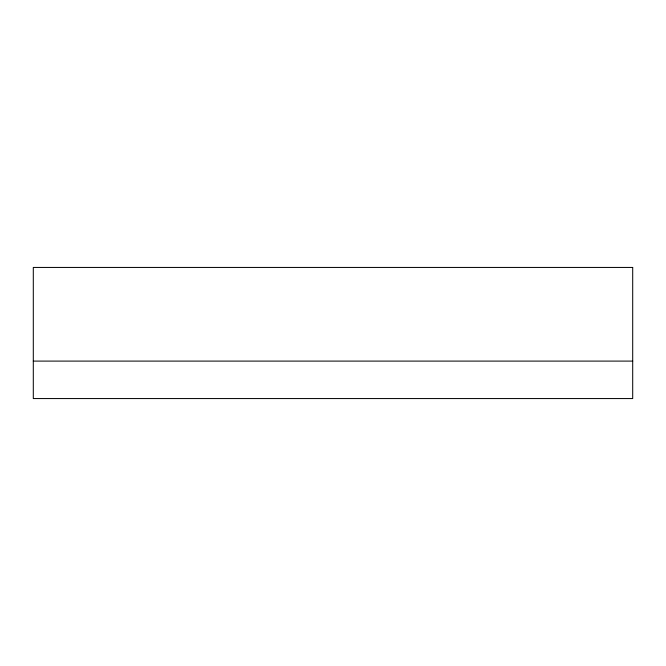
<?xml version="1.0" encoding="UTF-8"?>
<svg xmlns="http://www.w3.org/2000/svg" width="666" height="666" viewBox="0 0 666 666"><rect width="100%" height="100%" fill="white"/><g stroke="black" fill="none" stroke-linecap="round" stroke-linejoin="round"><path stroke-width="1" d="M33.3 361.097L632.7 361.097M632.7 267.441L33.3 267.441L33.3 398.559L632.7 398.559L632.7 267.441"/></g></svg>
